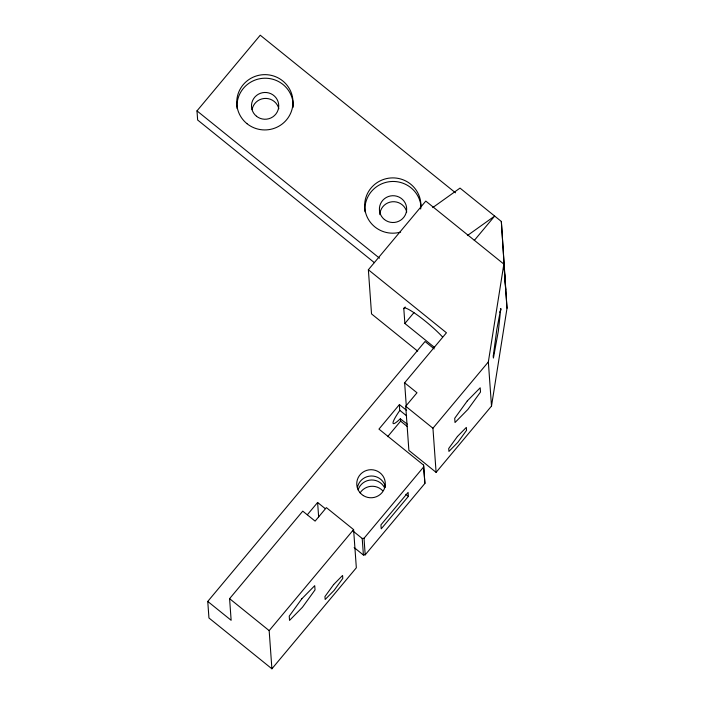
<?xml version="1.0" encoding="UTF-8"?>
<svg xmlns="http://www.w3.org/2000/svg" width="704" height="704" viewBox="0 0 704 704"><rect width="100%" height="100%" fill="white"/><g stroke="black" fill="none" stroke-linecap="round" stroke-linejoin="round"><path stroke-width="1.06" d="M406.305 406.138L404.633 382.791L416.997 392.77L405.715 406.261L408.883 450.402L436.102 472.366L491.506 406.085L488.347 361.944L503.853 264.097L425.779 201.089L368.368 269.764L371.527 313.905L417.683 351.155M491.506 406.085L507.012 308.246L501.345 221.461L460.011 188.1L432.722 207.601M406.613 410.379L399.432 404.589L399.696 410.599A28.125 3.564 -51.1 0 0 400.277 418.792L407.238 424.116M374.387 262.662L197.639 120.006L196.988 110.88L260.242 35.2L455.532 192.826M434.667 347.547L404.87 323.497L403.806 308.651L405.205 306.979M404.87 323.497L413.978 312.594M474.285 240.451L494.666 216.066L467.377 235.567M207.759 601.427L231.141 620.303L229.592 598.664L302.746 511.148L315.11 521.118L326.383 507.628L353.602 529.602L356.338 567.785L271.902 668.8L208.947 617.98L207.759 601.427L425.04 341.502L434.227 348.911M404.36 383.117L446.442 332.781L368.368 269.764M307.366 514.73L317.61 502.471L325.186 508.587M399.432 404.589L378.946 429.097L423.553 465.098L424.908 483.419L365.2 554.849L363.405 555.025L354.147 547.554M387.64 436.665L400.62 421.142L400.435 418.634M436.102 472.366L432.942 428.226L488.347 361.944M271.902 668.8L269.166 630.617L353.602 529.602M365.2 554.849L364.012 538.296L423.72 466.866M408.382 496.364L381.225 528.845L380.943 524.876L408.1 492.386L408.382 496.364L405.847 494.314M352.959 531.001L362.217 538.472L364.012 538.296M196.988 110.88L379.482 258.174M405.715 406.261L432.942 428.226M399.846 410.388L406.648 415.87M400.62 421.142L407.414 426.624M229.592 598.664L269.166 630.617M504.434 274.322L504.636 275.018M424.908 483.419L423.553 465.098M503.853 264.097L507.012 308.246M362.217 538.472L363.405 555.025M317.61 502.471L318.648 516.956M501.345 221.461L505.701 289.863M400.655 232.065A28.125 27.65 -4.1 0 1 364.954 209.642A28.125 27.65 -4.1 0 1 392.524 177.892A28.125 27.65 -4.1 0 1 420.675 209.009M379.843 214.641A13.631 13.394 -4.1 0 1 406.736 212.01M252.094 109.639A13.631 13.394 -4.1 0 1 278.819 108.759M237.116 108.592A28.125 27.65 -4.1 0 1 264.502 78.223A28.125 27.65 -4.1 0 1 293.198 107.263M365.042 211.842A28.125 27.65 -4.1 0 1 390.324 181.597A28.125 27.65 -4.1 0 1 421.027 206.378M500.412 308.537A21.639 2.737 -51.1 0 1 499.787 312.224M403.806 308.651A28.125 3.749 39.9 0 1 418.185 315.656A28.125 3.749 39.9 0 1 442.508 336.934M360.105 492.888A14.282 14.036 -4.1 0 1 382.65 490.688M358.107 489.94A14.282 14.036 -4.1 0 1 384.366 487.379M357.394 487.758A14.282 14.036 -4.1 0 1 385.484 487.247M493.275 355.995L493.416 358.046L498.362 330.942L500.755 308.81L496.804 329.454L493.275 355.995M301.822 598.787L289.238 616.15L289.538 620.4L302.438 607.279L315.022 589.908L314.723 585.666L301.822 598.787M333.652 584.549L324.949 596.561L325.16 599.491L334.074 590.418L342.786 578.406L342.575 575.467L333.652 584.549M467.306 400.91L454.714 418.282L455.022 422.523L467.914 409.402L480.506 392.04L480.198 387.79L467.306 400.91M457.424 436.48L448.712 448.492L448.923 451.431L457.838 442.358L466.55 430.346L466.338 427.407L457.424 436.48M246.981 123.675A28.125 27.65 -4.1 0 0 292.591 106.77A28.125 27.65 -4.1 0 0 254.989 76.419A28.125 27.65 -4.1 0 0 246.981 123.675M384.375 219.481A13.631 13.394 -4.1 0 0 406.481 211.288A13.631 13.394 -4.1 0 0 388.256 196.574A13.631 13.394 -4.1 0 0 384.375 219.481M256.45 116.222A13.631 13.394 -4.1 0 0 278.555 108.029A13.631 13.394 -4.1 0 0 260.33 93.324A13.631 13.394 -4.1 0 0 256.45 116.222M363.343 495.59A14.282 14.036 -4.1 0 0 385.29 484.334A14.282 14.036 -4.1 0 0 364.443 471.302A14.282 14.036 -4.1 0 0 363.343 495.59"/></g></svg>
